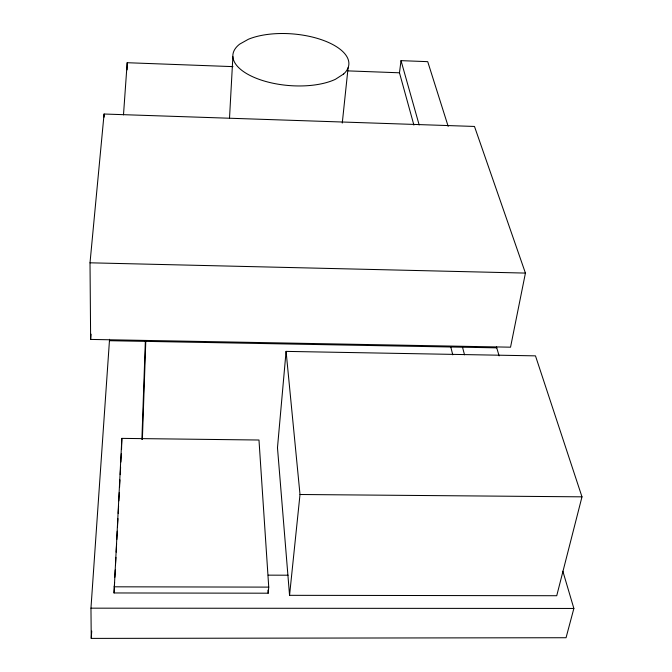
<?xml version="1.0" encoding="UTF-8"?>
<svg xmlns="http://www.w3.org/2000/svg" width="672" height="672" viewBox="0 0 672 672"><rect width="100%" height="100%" fill="white"/><g stroke="black" fill="none" stroke-linecap="round" stroke-linejoin="round"><path stroke-width="1.01" d="M114.038 592.956L121.859 438.379L258.98 440.017L268.741 587.118L268.187 593.2L114.038 592.956L114.584 582.481M121.859 438.379L121.54 449.518M127.126 69.846L127.193 62.714L232.966 66.629M142.38 439.261L145.799 340.822M141.901 439.555L145.354 341.015M114.862 577.248L115.24 569.923M115.517 564.69L115.903 557.357M116.172 552.124L116.609 543.749M116.827 539.557L117.264 531.182M117.482 526.991L117.928 518.616M118.196 513.383L118.583 506.058M118.852 500.816L119.288 492.442M119.566 487.208L119.952 479.884M120.221 474.642L120.607 467.317M120.876 462.084L121.321 453.709M229.496 118.474L232.882 56.666M562.85 571.225L573.871 608.454L566.051 637.728L91.241 638.4L91.736 631.075M91.241 638.4L90.964 608.168L109.544 339.301M123.488 114.87L127.193 62.714M90.636 339.419L90.014 262.811L104.076 114.022L474.482 126.454L525.428 273.084L510.544 347.189L90.636 339.419L91.09 334.202M286.079 351.389L277.477 447.72L289.556 595.325L556.735 595.72L581.986 496.835L535.475 355.858L286.079 351.389L300.006 494.5L289.556 595.325M342.266 123.068L348.096 67.763M413.893 125.084L399.47 72.794L401.024 60.648L427.72 61.656L448.174 126.353M90.964 608.168L573.871 608.454M114.064 586.807L268.741 587.118M268.17 575.148L288.078 575.207M300.006 494.5L581.986 496.835M109.452 340.704L496.742 347.844M90.014 262.811L525.428 273.084M348.155 70.896L399.47 72.794M496.44 346.836L499.12 355.891M401.024 60.648L419.16 124.933M462.386 346.718L464.528 354.824M450.71 346.693L452.768 354.833M267.977 590.066L268.187 593.2M104.076 114.022L104.084 117.155M343.627 74.004L335.42 79.296A58.17 25.88 4.7 0 1 258.434 79.103A58.17 25.88 4.7 0 1 239.719 44.108L248.363 39.27A58.17 25.88 4.7 0 1 323.081 40.278A58.17 25.88 4.7 0 1 343.627 74.004"/></g></svg>
